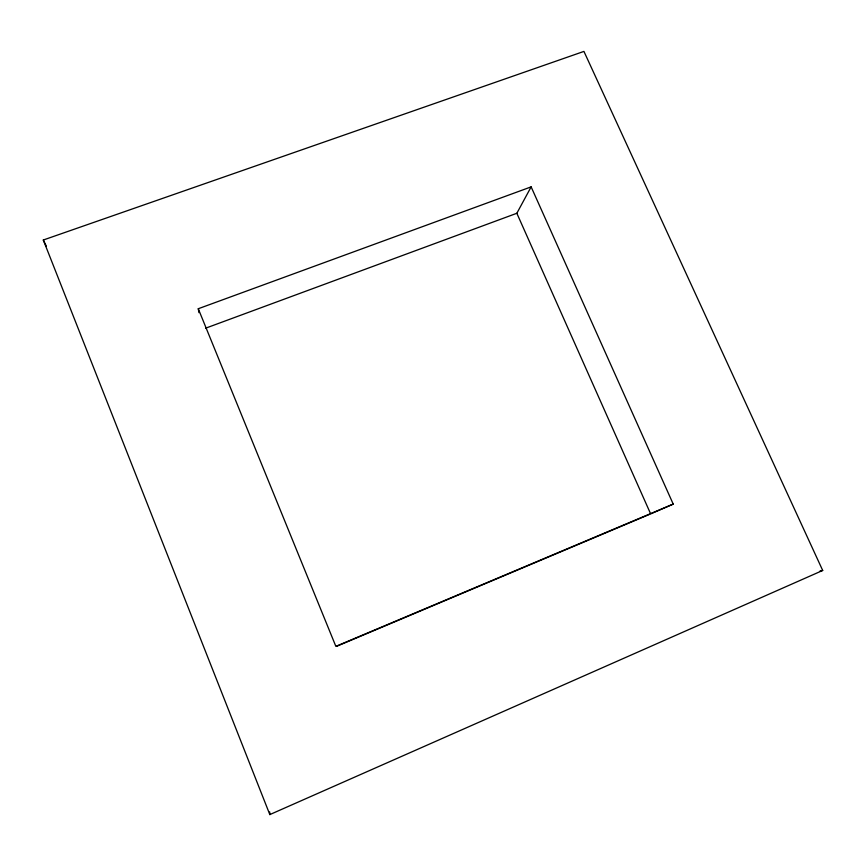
<?xml version="1.0" encoding="UTF-8"?>
<svg xmlns="http://www.w3.org/2000/svg" width="866" height="866" viewBox="0 0 866 866"><rect width="100%" height="100%" fill="white"/><g stroke="black" fill="none" stroke-linecap="round" stroke-linejoin="round"><path stroke-width="1.3" d="M516.84 213.274L531.139 186.872L673.218 504.099L650.658 513.895L516.84 213.274L205.664 328.171M269.824 814.592L822.7 570.456L583.933 51.408L43.3 240.012L269.824 814.592L269.683 811.929M673.218 504.099L335.856 646.35L198.271 308.74L531.139 186.872M336.647 646.317L649.413 514.426M820.048 570.975L822.7 570.456M43.3 240.012L46.299 246.052M198.271 308.74L198.942 312.648"/></g></svg>
